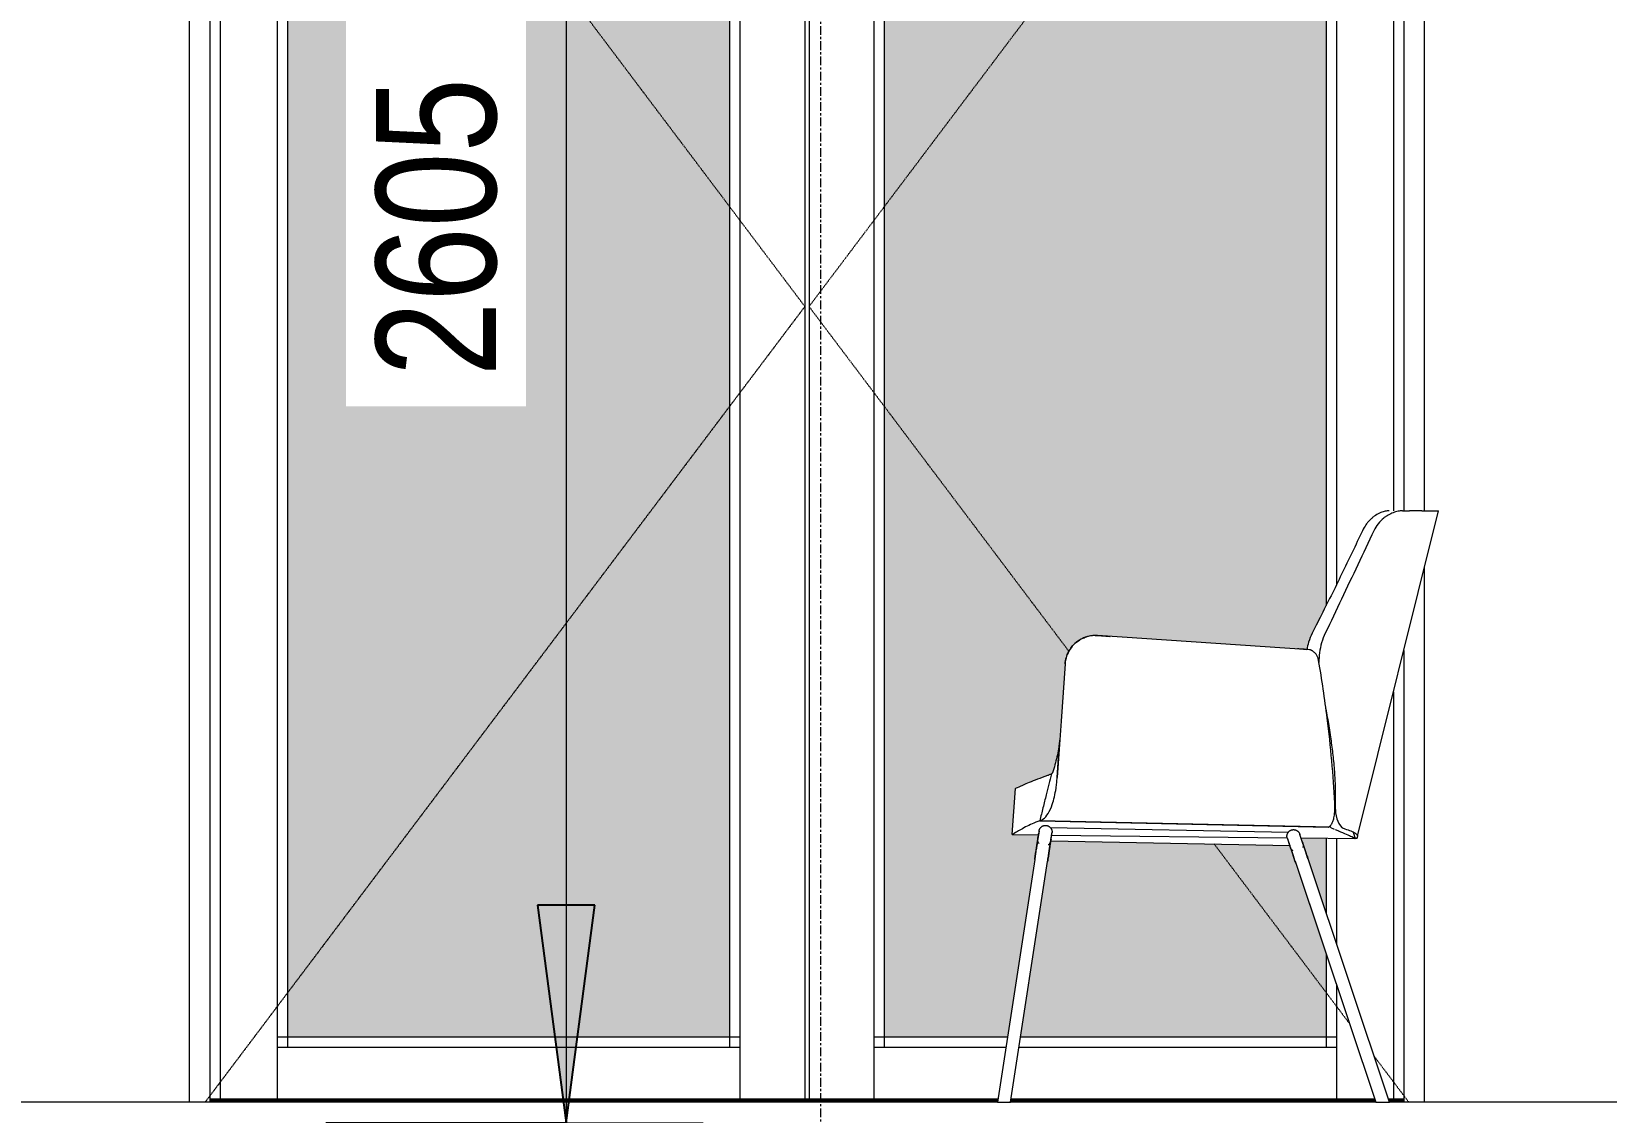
# Model space of a CAD drawing. Header units: millimetres. Extents: x -12186 to 152825, y -4386 to 9463.
# Drawn here: x 13725 to 16021, y 15 to 1591 of the extents above; entities that cross this region are included whole.
import ezdxf

# ---------------------------------------------------------------- set-up
doc = ezdxf.new("R2010")
doc.units = ezdxf.units.MM
doc.linetypes.add('Detail Dash', pattern=[1.1, 0.55, -0.55])
doc.linetypes.add('Grid Line', pattern=[22.225, 12.7, -3.175, 3.175, -3.175])
for name, color, linetype, lineweight in [('A-ANNO-DIMS', 211, 'Continuous', 5), ('A-ANNO-DIMS-100', 211, 'Continuous', 5), ('A-DOOR', 31, 'Continuous', 5), ('A-FLOR', 192, 'Continuous', 9), ('A-WALL', 113, 'Continuous', 9), ('I-FURN', 30, 'Continuous', 5), ('S-GRID', 1, 'Continuous', 5)]:
    doc.layers.add(name, color=color, linetype=linetype, lineweight=lineweight)
doc.styles.add('Arial_3', font='arial.ttf', dxfattribs={"width": 0.8, "height": 175})
doc.dimstyles.new('SVA_Arc_Length-1_8mm_BLUE_Arrow', dxfattribs={"dimscale": 304.8, "dimtxt": 178.545395, "dimasz": 1.041667, "dimexe": 0.656168, "dimexo": 0.0625, "dimgap": 0.164042, "dimtad": 1, "dimdec": 0, "dimrnd": 5, "dimzin": 0, "dimdsep": 46, "dimtxsty": 'Arial_3', "dimsah": 1, "dimcen": 0.09, "dimdle": 0.459318, "dimazin": 0, "dimtfac": 1, "dimtdec": 4, "dimtix": 1, "dimtmove": 0, "dimatfit": 3, "dimfxl": 1.148294, "dimfxlon": 1, "dimtvp": 1, "dimtfill": 1, "dimtolj": 1, "dimtzin": 0, "dimarcsym": 2})

# ---------------------------------------------------------------- blocks, each defined once
blk = doc.blocks.new('Coalesse_Bindu_LowBackGuestChair - FABRIC-1042231-Section A-A')
at = {"layer": 'I-FURN'}
for p, q in [((15658.4, 417.9), (15776.3, 892.1)), ((15723.9, 892.1), (15734.1, 892.1)), ((15752.1, 892.1), (15734.1, 892.1)), ((15752.1, 892.1), (15776.3, 892.1)), ((15279.4, 710.3), (15297.7, 709.1)), ((15588.4, 689.7), (15279.4, 710.3)), ((15279.4, 710.3), (15297.1, 709.1)), ((15297.7, 709.1), (15279.4, 710.3)), ((15579.4, 690.3), (15584.5, 690)), ((15220.5, 503.6), (15224, 554.2)), ((15155.1, 420.2), (15159.8, 487.5)), ((15619.3, 430.9), (15195.2, 440.2)), ((15195.2, 440.2), (15616, 431)), ((15155.1, 420.2), (15193.5, 419.7)), ((15557.9, 423.3), (15210.3, 430.1)), ((15211.5, 413.5), (15211.2, 411.4)), ((15212.4, 419.5), (15556, 415.6)), ((15212.5, 419.8), (15212.8, 422.2)), ((15556.2, 414.4), (15557.3, 411.1)), ((15575.9, 415.4), (15654.7, 414.5)), ((15620.4, 429.7), (15619, 430.8)), ((15623, 428.4), (15620.6, 429.6)), ((15624.9, 427.7), (15623, 428.4)), ((15651.8, 423.9), (15654.7, 414.5)), ((15657.5, 414.6), (15653.7, 414.6)), ((15657.5, 414.6), (15657.9, 415.9)), ((15211.1, 410.6), (15210.9, 409.3)), ((15211.7, 411), (15559.6, 404.2)), ((15211.7, 411), (15559.6, 404.2)), ((15560.2, 402.3), (15559.8, 403.5)), ((15187.7, 383.9), (15133.4, 30)), ((15187.7, 383.9), (15133.4, 30)), ((15152.6, 30), (15206.5, 381)), ((15152.6, 30), (15206.5, 381)), ((15568.2, 378.6), (15568.9, 376.3)), ((15568.2, 378.6), (15685, 30)), ((15569.2, 375.6), (15685, 30)), ((15705.1, 30), (15586.2, 384.6)), ((15705.1, 30), (15586.2, 384.6)), ((15705, 30), (15705, 30))]:
    blk.add_line(p, q, dxfattribs=at)
at = {"layer": 'I-FURN', "flags": 128}
for points in [[(15604, 736.8), (15598.2, 725.3), (15592.4, 713.8)], [(15232.1, 669.1), (15229.1, 627.3), (15226.2, 585.7), (15223.3, 544.5), (15220.5, 503.6)], [(15616.3, 578.9), (15617.3, 572.3), (15618.4, 565.7)], [(15625.7, 462.5), (15626.4, 452.1), (15628.2, 443.2), (15631.1, 436.2), (15635, 431.2)], [(15194.1, 425.5), (15194.1, 425.4), (15194, 425.3), (15194, 425.1), (15194, 424.8), (15193.9, 424.5), (15193.9, 424.1), (15193.8, 423.6), (15193.7, 423), (15193.6, 422.4), (15193.5, 421.7), (15193.4, 420.9), (15193.2, 420), (15193.1, 419.1), (15192.9, 418.1), (15192.8, 417), (15192.6, 415.9), (15192.4, 414.7), (15192.2, 413.5), (15192, 412.2), (15191.8, 410.8), (15191.6, 409.4), (15191.4, 408), (15191.2, 406.4), (15190.9, 404.9), (15190.7, 403.3), (15190.4, 401.6), (15190.2, 400), (15189.9, 398.2), (15189.6, 396.5), (15189.3, 394.7), (15189.1, 392.9), (15188.8, 391), (15188.5, 389.2), (15188.2, 387.3), (15187.9, 385.4), (15187.7, 383.9)], [(15194, 407.2), (15193.8, 407.5), (15193.6, 407.8), (15193.4, 408.1), (15193.2, 408.5), (15193, 408.8), (15192.9, 409.2), (15192.8, 409.5), (15192.6, 409.9), (15192.5, 410.3), (15192.4, 410.6), (15192.4, 411), (15192.3, 411.4), (15192.3, 411.8), (15192.2, 412.1), (15192.2, 412.5), (15192.2, 412.9), (15192.2, 413.3), (15192.3, 413.7), (15192.3, 414)], [(15194, 425.1), (15193.1, 419.1), (15192.5, 415.4), (15192.3, 414.1)], [(15192.3, 414.1), (15192.5, 415.3), (15193.1, 418.9), (15193.4, 421.2)], [(15192.3, 413.8), (15192.5, 415), (15192.6, 416.2)], [(15194, 425.1), (15194, 425.3), (15194.1, 425.4), (15194.1, 425.5)], [(15194.1, 425.5), (15194.1, 425.8), (15194.2, 426.2), (15194.3, 426.6), (15194.4, 426.9), (15194.5, 427.3), (15194.7, 427.7), (15194.8, 428), (15195, 428.3), (15195.2, 428.7), (15195.4, 429), (15195.6, 429.3), (15195.8, 429.6), (15196, 429.9), (15196.3, 430.2), (15196.5, 430.5), (15196.8, 430.8), (15197.1, 431.1), (15197.4, 431.3), (15197.7, 431.5), (15198, 431.8), (15198.3, 432), (15198.6, 432.2), (15198.9, 432.4), (15199.3, 432.6), (15199.6, 432.7), (15200, 432.9), (15200.3, 433), (15200.7, 433.1), (15201.1, 433.2), (15201.4, 433.3), (15201.8, 433.4), (15202.2, 433.4), (15202.5, 433.5), (15202.9, 433.5), (15203.3, 433.5), (15203.7, 433.5), (15204.1, 433.5), (15204.5, 433.5), (15204.8, 433.4), (15204.9, 433.4)], [(15204.9, 433.4), (15205.3, 433.4), (15205.7, 433.3), (15206, 433.2), (15206.4, 433.1), (15206.8, 433), (15207.1, 432.8), (15207.5, 432.7), (15207.8, 432.5), (15208.2, 432.3), (15208.5, 432.1), (15208.8, 431.9), (15209.1, 431.7), (15209.4, 431.5), (15209.7, 431.2), (15210, 431), (15210.3, 430.7), (15210.5, 430.4), (15210.8, 430.1), (15211, 429.8), (15211.2, 429.5), (15211.5, 429.2), (15211.7, 428.9), (15211.9, 428.6), (15212, 428.2), (15212.2, 427.9), (15212.3, 427.5), (15212.5, 427.2), (15212.6, 426.8), (15212.7, 426.4), (15212.8, 426.1), (15212.9, 425.7), (15212.9, 425.3), (15213, 425), (15213, 424.6), (15213, 424.2), (15213, 423.8), (15213, 423.4), (15213, 423), (15212.9, 422.7), (15212.9, 422.6)], [(15206.5, 381), (15206.8, 382.9), (15207.1, 384.8), (15207.4, 386.7), (15207.7, 388.6), (15208, 390.4), (15208.2, 392.2), (15208.5, 394), (15208.8, 395.7), (15209, 397.4), (15209.3, 399.1), (15209.5, 400.7), (15209.8, 402.3), (15210, 403.9), (15210.3, 405.4), (15210.5, 406.8), (15210.7, 408.2), (15210.9, 409.6), (15211.1, 410.9), (15211.3, 412.1), (15211.5, 413.3), (15211.6, 414.4), (15211.8, 415.4), (15212, 416.4), (15212.1, 417.3), (15212.2, 418.2), (15212.3, 418.9), (15212.4, 419.6), (15212.5, 420.3), (15212.6, 420.8), (15212.7, 421.3), (15212.8, 421.7), (15212.8, 422), (15212.9, 422.3), (15212.9, 422.4), (15212.9, 422.5), (15212.9, 422.6)], [(15211.2, 411.2), (15211.3, 412.4), (15211.9, 416), (15212.2, 418)], [(15212.9, 422.6), (15212.9, 422.5), (15212.9, 422.4), (15212.8, 422.2), (15212.8, 422.2)], [(15556, 414.8), (15555.9, 415.2), (15555.8, 415.6), (15555.7, 415.9), (15555.6, 416.3), (15555.6, 416.7), (15555.5, 417.1), (15555.5, 417.4), (15555.5, 417.8), (15555.5, 418.2), (15555.5, 418.6), (15555.6, 419), (15555.6, 419.3), (15555.7, 419.7), (15555.8, 420.1), (15555.9, 420.5), (15556, 420.8), (15556.1, 421.2), (15556.2, 421.5), (15556.4, 421.9), (15556.6, 422.2), (15556.8, 422.6), (15556.9, 422.9), (15557.2, 423.2), (15557.4, 423.5), (15557.6, 423.8), (15557.9, 424.1), (15558.1, 424.4), (15558.4, 424.7), (15558.7, 424.9), (15558.9, 425.2), (15559.2, 425.4), (15559.5, 425.6), (15559.9, 425.9), (15560.2, 426.1), (15560.5, 426.2), (15560.9, 426.4), (15561.2, 426.6), (15561.6, 426.7), (15561.9, 426.9), (15562, 426.9)], [(15556, 414.8), (15556, 414.8), (15556, 414.7), (15556.1, 414.5), (15556.2, 414.3), (15556.3, 414), (15556.4, 413.6), (15556.6, 413.2), (15556.7, 412.7), (15556.9, 412.1), (15557.1, 411.5), (15557.3, 410.8), (15557.6, 410.1), (15557.9, 409.3), (15558.2, 408.4), (15558.5, 407.5), (15558.8, 406.5), (15559.1, 405.5), (15559.5, 404.4), (15559.9, 403.2), (15560.3, 402.1), (15560.7, 400.8), (15561.1, 399.5), (15561.6, 398.2), (15562, 396.9), (15562.5, 395.5), (15563, 394), (15563.5, 392.6), (15564, 391.1), (15564.5, 389.5), (15565, 388), (15565.5, 386.4), (15566.1, 384.8), (15566.6, 383.1), (15567.2, 381.5), (15567.7, 379.9), (15568.2, 378.6)], [(15556.2, 414.4), (15556.1, 414.6), (15556, 414.7), (15556, 414.8), (15556, 414.8)], [(15562, 426.9), (15562.4, 427), (15562.7, 427.1), (15563.1, 427.2), (15563.5, 427.3), (15563.9, 427.3), (15564.2, 427.4), (15564.6, 427.4), (15565, 427.4), (15565.4, 427.4), (15565.8, 427.4), (15566.1, 427.3), (15566.5, 427.3), (15566.9, 427.2), (15567.3, 427.1), (15567.6, 427), (15568, 426.9), (15568.4, 426.8), (15568.7, 426.6), (15569.1, 426.5), (15569.4, 426.3), (15569.7, 426.1), (15570.1, 425.9), (15570.4, 425.7), (15570.7, 425.5), (15571, 425.3), (15571.3, 425), (15571.6, 424.8), (15571.8, 424.5), (15572.1, 424.2), (15572.4, 424), (15572.6, 423.7), (15572.8, 423.4), (15573, 423), (15573.2, 422.7), (15573.4, 422.4), (15573.6, 422), (15573.8, 421.7), (15573.9, 421.3), (15574, 421), (15574.1, 420.9)], [(15574.1, 420.9), (15574.1, 420.9), (15574.1, 420.8), (15574.2, 420.6), (15574.2, 420.4)], [(15586.2, 384.6), (15585.7, 386.3), (15585.1, 387.9), (15584.6, 389.6), (15584, 391.2), (15583.5, 392.8), (15583, 394.4), (15582.4, 395.9), (15581.9, 397.4), (15581.4, 398.9), (15580.9, 400.4), (15580.5, 401.8), (15580, 403.2), (15579.5, 404.6), (15579.1, 405.9), (15578.7, 407.1), (15578.3, 408.4), (15577.9, 409.5), (15577.5, 410.7), (15577.1, 411.7), (15576.8, 412.8), (15576.5, 413.7), (15576.2, 414.6), (15575.9, 415.5), (15575.6, 416.3), (15575.4, 417), (15575.1, 417.7), (15574.9, 418.3), (15574.7, 418.9), (15574.6, 419.3), (15574.4, 419.8), (15574.3, 420.1), (15574.2, 420.4), (15574.2, 420.6), (15574.1, 420.8), (15574.1, 420.9), (15574.1, 420.9)], [(15578.6, 407.4), (15578.2, 408.4), (15577.3, 411.3), (15575.7, 416.1), (15574.2, 420.4)], [(15658.4, 417.9), (15657.9, 415.9), (15657.5, 414.6)], [(15187.7, 383.9), (15188, 385.8), (15188.3, 387.7), (15188.6, 389.6), (15188.8, 391.5), (15189.1, 393.3), (15189.4, 395.1), (15189.7, 396.9), (15189.9, 398.6), (15190.2, 400.3), (15190.5, 402), (15190.7, 403.6), (15191, 405.2), (15191.2, 406.8), (15191.4, 408.3), (15191.7, 409.7), (15191.9, 411.1), (15192.1, 412.5)], [(15210, 403.6), (15209.7, 402), (15209.5, 400.4), (15209.2, 398.7), (15209, 397.1), (15208.7, 395.3), (15208.5, 393.6), (15208.2, 391.8), (15207.9, 390), (15207.6, 388.2), (15207.3, 386.3), (15207, 384.4), (15206.8, 382.5), (15206.5, 381)], [(15211.1, 410.9), (15211, 410.5), (15210.9, 410.1), (15210.8, 409.8), (15210.7, 409.4), (15210.5, 409.1), (15210.4, 408.7), (15210.2, 408.4), (15210, 408), (15209.9, 407.7), (15209.6, 407.4), (15209.4, 407.1), (15209.2, 406.8), (15209, 406.5), (15208.7, 406.2), (15208.4, 405.9), (15208.2, 405.7), (15207.9, 405.4), (15207.6, 405.2), (15207.4, 405)], [(15210.7, 407.9), (15210.4, 406.5), (15210.2, 405.1)], [(15557.9, 409.1), (15559.4, 404.6), (15560.3, 402), (15560.5, 401.4)], [(15560.5, 401.4), (15560.2, 402.4), (15559.4, 404.6)], [(15564.2, 396.5), (15563.9, 396.8), (15563.6, 397), (15563.3, 397.2), (15563, 397.5), (15562.7, 397.8), (15562.5, 398), (15562.2, 398.3), (15562, 398.6), (15561.8, 398.9), (15561.5, 399.2), (15561.3, 399.6), (15561.2, 399.9), (15561, 400.2), (15560.8, 400.6), (15560.7, 400.9), (15560.5, 401.3), (15560.5, 401.4)], [(15568.2, 378.6), (15567.6, 380.2), (15567, 381.9), (15566.5, 383.5), (15566, 385.1), (15565.4, 386.7), (15564.9, 388.3), (15564.4, 389.9), (15563.9, 391.4), (15563.4, 392.9), (15562.9, 394.3), (15562.4, 395.8), (15561.9, 397.2), (15561.5, 398.5), (15561, 399.8), (15560.6, 401.1)], [(15577.7, 410.1), (15578.4, 407.9), (15578.6, 407.4)], [(15578, 409.3), (15578.3, 408.1), (15578.8, 406.9), (15579.2, 405.6), (15579.6, 404.3), (15580.1, 402.9), (15580.6, 401.5), (15581, 400.1), (15581.5, 398.6), (15582, 397.1), (15582.5, 395.6), (15583.1, 394), (15583.6, 392.4), (15584.1, 390.8), (15584.7, 389.2), (15585.2, 387.6), (15585.8, 385.9), (15586.1, 384.8)], [(15578.6, 407.4), (15578.7, 407.1), (15578.8, 406.7), (15578.9, 406.3), (15578.9, 406), (15579, 405.6), (15579, 405.2), (15579.1, 404.8), (15579.1, 404.4), (15579.1, 404.1), (15579, 403.7), (15579, 403.3), (15578.9, 402.9), (15578.9, 402.5), (15578.8, 402.2), (15578.7, 401.8), (15578.6, 401.4)], [(15133.4, 30), (15134, 30), (15135.1, 30), (15136.6, 30), (15138.5, 30)], [(15138.5, 30), (15140.7, 30), (15143, 30)], [(15143, 30), (15145.3, 30), (15147.5, 30), (15149.4, 30), (15150.9, 30), (15152, 30), (15152.6, 30)], [(15685, 30), (15685.6, 30), (15686.8, 30), (15688.4, 30), (15690.3, 30), (15692.6, 30), (15695, 30)], [(15695, 30), (15697.4, 30), (15699.7, 30), (15701.7, 30), (15703.3, 30), (15704.4, 30), (15705, 30)]]:
    blk.add_lwpolyline(points, dxfattribs=at)
at = {"layer": 'I-FURN'}
blk.add_ellipse((15297.4, 1639.1), major_axis=(-402.5, 1221.1), ratio=0.234881, start_param=2.916854, end_param=2.93027, dxfattribs=at)
for points, knots in [([(15692.4, 889.6), (15689.8, 888.5), (15685.9, 886.5), (15680.8, 882.8), (15677.8, 880.1), (15675.5, 877.8), (15673.2, 875.3), (15669.6, 870.7), (15667, 866.3), (15665.5, 863.2)], [0, 0, 0, 0, 0.25, 0.375, 0.5, 0.5625, 0.625, 0.75, 1, 1, 1, 1]), ([(15723.8, 892.1), (15721.8, 892.1), (15718.6, 891.8), (15713.9, 890.7), (15709.1, 889), (15705.5, 887.3), (15703, 886)], [-1, -1, -1, -1, -0.666667, -0.5, -0.333333, 0, 0, 0, 0]), ([(15592.4, 713.8), (15590.3, 709.5), (15587.1, 701.7), (15585, 693.5), (15584.3, 689.8)], [-1, -1, -1, -1, -0.75, -0.5523029, -0.5523029, -0.5523029, -0.5523029]), ([(15611.4, 713.8), (15607.1, 704.8), (15602.9, 690.5), (15602, 675.8), (15602, 671.1)], [-1, -1, -1, -1, -0.5, -0.2620376, -0.2620376, -0.2620376, -0.2620376]), ([(15240.3, 691.9), (15240.9, 692.8), (15242.3, 694.6), (15243.9, 696.3), (15244.7, 697.1)], [-0.4690345, -0.4690345, -0.4690345, -0.4690345, -0.4, -0.3215841, -0.3215841, -0.3215841, -0.3215841]), ([(15275.9, 710.4), (15275.4, 710.4), (15274.4, 710.4), (15273, 710.3), (15271.2, 710.1), (15268.8, 709.8), (15266.2, 709.3), (15263.9, 708.7), (15262.2, 708.1), (15260.5, 707.5), (15258.3, 706.6), (15256.6, 705.8), (15255.5, 705.2)], [-0.8571429, -0.8571429, -0.8571429, -0.8571429, -0.7857143, -0.7321429, -0.6785714, -0.5714286, -0.4285714, -0.3571429, -0.2857143, -0.2142857, -0.1428571, 0, 0, 0, 0]), ([(15584.5, 690), (15582.7, 690.1), (15578.1, 690.4), (15573.7, 690.7), (15570.9, 690.9)], [-0.7842201, -0.7842201, -0.7842201, -0.7842201, -0.5, 0, 0, 0, 0]), ([(15598.4, 682.4), (15598.1, 682.8), (15597.7, 683.5), (15597, 684.3), (15596.5, 684.8), (15596, 685.3), (15595.7, 685.6), (15595.1, 686.1), (15594.1, 686.9), (15592.9, 687.7), (15592, 688.3), (15591.5, 688.5), (15591.2, 688.7), (15590.9, 688.8), (15590.7, 689), (15590.3, 689.1), (15590, 689.3), (15589.6, 689.4), (15589.3, 689.5), (15588.9, 689.6), (15588.6, 689.7), (15588.4, 689.7)], [-1, -1, -1, -1, -0.892857, -0.839286, -0.785714, -0.732143, -0.705357, -0.678571, -0.571429, -0.428571, -0.357143, -0.321429, -0.285714, -0.267857, -0.25, -0.214286, -0.178571, -0.142857, -0.107143, -0.071429, 0, 0, 0, 0]), ([(15235.1, 682.3), (15235.1, 682.4), (15236, 684.6), (15237, 686.8), (15238.2, 688.7)], [-0.7049321, -0.7049321, -0.7049321, -0.7049321, -0.7, -0.5505841, -0.5505841, -0.5505841, -0.5505841]), ([(15235.1, 682.3), (15235.7, 683.8), (15236.7, 686), (15237.8, 688.1), (15238.2, 688.7)], [0.2950679, 0.2950679, 0.2950679, 0.2950679, 0.4, 0.4494159, 0.4494159, 0.4494159, 0.4494159]), ([(15625.3, 466.3), (15624.1, 486.5), (15621.2, 527.5), (15615.3, 583), (15608.6, 631.9), (15604.1, 659.9), (15601.6, 674)], [-1, -1, -1, -1, -0.7, -0.4, -0.2, 0, 0, 0, 0]), ([(15159.8, 487.5), (15159.8, 487.5), (15163.2, 489.1), (15175.9, 494.8), (15191.8, 501.1), (15201.6, 504.8), (15207, 506.7)], [0.5, 0.5, 0.5, 0.5, 0.6666667, 0.8333333, 0.9166667, 1, 1, 1, 1]), ([(15199.8, 442.7), (15202.5, 444.6), (15207.6, 450.2), (15214.4, 465), (15217.5, 479.1), (15218.8, 487.8)], [-1, -1, -1, -1, -0.7, -0.4, 0, 0, 0, 0]), ([(15616, 431), (15617, 431.4), (15618.2, 432.3), (15619.8, 434.2), (15621.3, 436.6), (15622.9, 440.3), (15624.2, 445.5), (15625, 450.7), (15625.6, 457.2), (15625.5, 462.5), (15625.3, 466.3)], [-1, -1, -1, -1, -0.85, -0.775, -0.7, -0.55, -0.4, -0.3, -0.2, 0, 0, 0, 0]), ([(15174.5, 431.3), (15171.2, 429.5), (15165.5, 426.3), (15157.5, 421.6), (15155.1, 420.2), (15155.1, 420.2)], [0, 0, 0, 0, 0.125, 0.25, 0.5, 0.5, 0.5, 0.5])]:
    blk.add_open_spline(points, degree=3, knots=knots, dxfattribs=at)
for points in [[(15696.6, 881.6), (15693.6, 879.2), (15688.1, 873.6), (15683.9, 866.8), (15682.2, 863.2)], [(15704.6, 892.1), (15702.7, 892.1), (15698.8, 891.8), (15694.6, 890.5), (15692.4, 889.6)], [(15703, 886), (15701.9, 885.3), (15699.7, 884), (15697.7, 882.4), (15696.6, 881.6)], [(15665.5, 863.2), (15655.6, 842), (15635.4, 799.8), (15614.5, 757.7), (15604, 736.8)], [(15682.2, 863.2), (15674.4, 846.6), (15658.7, 813.4), (15635.1, 763.6), (15619.3, 730.4), (15611.4, 713.8)], [(15255.5, 705.2), (15248.9, 701.7), (15237.5, 691.2), (15232.6, 676.5), (15232.1, 669.1)], [(15240.3, 691.9), (15241.6, 693.8), (15243.1, 695.5), (15244.7, 697.1)], [(15247.4, 699.7), (15249.1, 701.1), (15250.9, 702.5), (15252.8, 703.7)], [(15247.4, 699.7), (15249.1, 701.1), (15250.9, 702.5), (15252.8, 703.7)], [(15256.8, 705.8), (15257.8, 706.3), (15259.9, 707.3), (15262, 708), (15263.1, 708.4)], [(15256.8, 705.8), (15257.8, 706.3), (15259.9, 707.3), (15262, 708), (15263.1, 708.4)], [(15276.1, 710.4), (15277.2, 710.4), (15278.3, 710.4), (15279.4, 710.3)], [(15276.2, 710.4), (15277.3, 710.4), (15278.3, 710.4), (15279.4, 710.3)], [(15279.4, 710.3), (15278.3, 710.4), (15277.3, 710.4), (15276.2, 710.4)], [(15279.4, 710.3), (15278.3, 710.4), (15277.3, 710.4), (15276.2, 710.4)], [(15588.4, 689.7), (15585.3, 689.9), (15579.3, 690.3), (15573.7, 690.7), (15570.9, 690.9)], [(15232.1, 669.1), (15232.3, 672.1), (15232.8, 675.2), (15233.7, 678.2)], [(15232.1, 669.1), (15232.3, 672.1), (15232.8, 675.2), (15233.7, 678.2)], [(15601.6, 674), (15601.4, 675.5), (15600.6, 678.4), (15599.2, 681.1), (15598.4, 682.4)], [(15612.3, 603.6), (15613.7, 595.4), (15615, 587.1), (15616.3, 578.9)], [(15224.4, 559.5), (15223.6, 551.8), (15221.2, 536.3), (15217.1, 520.9), (15214.7, 513.2)], [(15618.4, 565.7), (15619.6, 557.7), (15621.9, 541.7), (15624.3, 518.1), (15625.8, 494.8), (15626, 479.9), (15625.9, 472.5)], [(15212.2, 508.8), (15211, 503.7), (15208.5, 493.5), (15205.9, 483.2), (15204.6, 478.1)], [(15212.2, 508.8), (15211, 503.7), (15208.5, 493.5), (15205.9, 483.2), (15204.6, 478.1)], [(15207, 506.7), (15207.3, 506.8), (15207.8, 507), (15208.3, 507.2), (15208.5, 507.3)], [(15208.5, 507.3), (15209.2, 507.5), (15210.5, 508), (15211.6, 508.5), (15212.2, 508.8)], [(15214.7, 513.2), (15214.6, 512.7), (15214.3, 511.9), (15213.8, 510.7), (15213.3, 509.8), (15212.7, 509.1), (15212.4, 508.9), (15212.2, 508.8)], [(15218.8, 487.8), (15219.2, 490.4), (15219.8, 495.7), (15220.3, 501), (15220.5, 503.6)], [(15204.6, 478.1), (15202.9, 471.8), (15199.7, 459.2), (15196.6, 446.6), (15195.2, 440.2)], [(15204.6, 478.1), (15202.9, 471.8), (15199.7, 459.2), (15196.6, 446.6), (15195.2, 440.2)], [(15625.4, 458.8), (15625.5, 460), (15625.6, 461.2), (15625.7, 462.5)], [(15625.9, 472.5), (15625.9, 471.6), (15625.8, 469.7), (15625.8, 467.8), (15625.7, 466.9)], [(15625.7, 466.9), (15625.7, 466.2), (15625.7, 464.7), (15625.7, 463.2), (15625.7, 462.5)], [(15195.2, 440.2), (15191.1, 438.8), (15183.6, 435.9), (15177.4, 432.9), (15174.5, 431.3)], [(15195.2, 440.2), (15195.9, 440.5), (15197.4, 441.2), (15199, 442.1), (15199.8, 442.7)], [(15654.4, 414.6), (15655.4, 414.2), (15652.4, 415.6), (15639.6, 421.4), (15630.9, 425.3)], [(15635, 431.2), (15635.7, 430.6), (15636.5, 430), (15637.3, 429.5)], [(15637.4, 429.4), (15638.2, 429), (15639.1, 428.6), (15639.9, 428.4)], [(15639.9, 428.4), (15643.3, 427.4), (15649.1, 425.5), (15653.1, 423.6), (15654.6, 422.6)], [(15654.6, 422.6), (15656, 421.6), (15658, 420), (15658.5, 418.5), (15658.4, 417.9)]]:
    blk.add_open_spline(points, degree=3, dxfattribs=at)
blk = doc.blocks.new('Coalesse_Bindu_LowBackGuestChair - FABRIC-V180-Section A-A')
at = {"layer": 'I-FURN'}
for p, q in [((15279.4, 710.3), (15297.1, 709.1)), ((15297.1, 709.1), (15279.4, 710.3)), ((15279.4, 710.3), (15297.1, 709.1)), ((15297.1, 709.1), (15279.4, 710.3)), ((15584.5, 690), (15579.4, 690.3)), ((15579.4, 690.3), (15584.5, 690)), ((15155.1, 420.2), (15193.2, 419.7)), ((15575.9, 415.4), (15654.7, 414.5)), ((15657.5, 414.6), (15653.7, 414.6)), ((15657.9, 415.9), (15657.5, 414.6)), ((15657.5, 414.6), (15657.9, 415.9)), ((15210.9, 409.6), (15211.1, 410.9)), ((15211.1, 410.6), (15210.9, 409.3)), ((15211.7, 411), (15559.6, 404.2)), ((15211.7, 411), (15559.6, 404.2)), ((15187.7, 383.9), (15133.4, 30)), ((15187.7, 383.9), (15133.4, 30)), ((15152.6, 30), (15206.5, 381)), ((15152.6, 30), (15206.5, 381)), ((15568.2, 378.6), (15568.9, 376.3)), ((15568.2, 378.6), (15568.9, 376.3)), ((15569.2, 375.6), (15685, 30)), ((15569.2, 375.6), (15685, 30)), ((15705.1, 30), (15586.2, 384.6)), ((15705.1, 30), (15586.2, 384.6)), ((15705, 30), (15705, 30)), ((15705, 30), (15705, 30))]:
    blk.add_line(p, q, dxfattribs=at)
at = {"layer": 'I-FURN', "flags": 128}
for points in [[(15192.6, 415.9), (15192.4, 414.7), (15192.2, 413.5)], [(15193.1, 419.1), (15192.5, 415.4), (15192.3, 414.1)], [(15192.3, 414.1), (15192.5, 415.3), (15193.1, 418.9)], [(15192.3, 413.8), (15192.5, 415), (15192.6, 416.2)], [(15190.9, 404.6), (15190.7, 403.3), (15190.4, 401.6), (15190.2, 400), (15189.9, 398.2), (15189.6, 396.5), (15189.3, 394.7), (15189.1, 392.9), (15188.8, 391), (15188.5, 389.2), (15188.2, 387.3), (15187.9, 385.4), (15187.7, 383.9)], [(15187.7, 383.9), (15188, 385.8), (15188.3, 387.7), (15188.6, 389.6), (15188.8, 391.5), (15189.1, 393.3), (15189.4, 395.1), (15189.7, 396.9), (15189.9, 398.6), (15190.2, 400.3), (15190.5, 402), (15190.7, 403.6)], [(15192, 412.2), (15191.8, 410.8), (15191.6, 409.4), (15191.4, 408), (15191.2, 406.4), (15190.9, 404.9)], [(15191, 405.2), (15191.2, 406.8), (15191.4, 408.3), (15191.7, 409.7), (15191.9, 411.1), (15192.1, 412.5)], [(15206.5, 381), (15206.8, 382.9), (15207.1, 384.8), (15207.4, 386.7), (15207.7, 388.6), (15208, 390.4), (15208.2, 392.2), (15208.5, 394), (15208.8, 395.7), (15209, 397.4), (15209.3, 399.1), (15209.5, 400.7), (15209.8, 402.3), (15210, 403.9)], [(15210, 403.6), (15209.7, 402), (15209.5, 400.4), (15209.2, 398.7), (15209, 397.1), (15208.7, 395.3), (15208.5, 393.6), (15208.2, 391.8), (15207.9, 390), (15207.6, 388.2), (15207.3, 386.3), (15207, 384.4), (15206.8, 382.5), (15206.5, 381)], [(15210.7, 407.9), (15210.4, 406.5), (15210.2, 405.1)], [(15210.3, 405.4), (15210.5, 406.8), (15210.7, 408.2)], [(15563, 394), (15563.5, 392.6), (15564, 391.1), (15564.5, 389.5), (15565, 388), (15565.5, 386.4), (15566.1, 384.8), (15566.6, 383.1), (15567.2, 381.5), (15567.7, 379.9), (15568.2, 378.6)], [(15568.2, 378.6), (15567.6, 380.2), (15567, 381.9), (15566.5, 383.5), (15566, 385.1), (15565.4, 386.7), (15564.9, 388.3), (15564.4, 389.9), (15563.9, 391.4), (15563.4, 392.9)], [(15581.1, 400), (15581.5, 398.6), (15582, 397.1), (15582.5, 395.6), (15583.1, 394), (15583.6, 392.4), (15584.1, 390.8), (15584.7, 389.2), (15585.2, 387.6), (15585.8, 385.9), (15586.1, 384.8)], [(15586.1, 384.8), (15585.7, 386.3), (15585.1, 387.9), (15584.6, 389.6), (15584, 391.2), (15583.5, 392.8), (15583, 394.4), (15582.4, 395.9), (15581.9, 397.4), (15581.4, 398.9)]]:
    blk.add_lwpolyline(points, dxfattribs=at)
at = {"layer": 'I-FURN'}
for points in [[(15276.1, 710.4), (15277.2, 710.4), (15278.3, 710.4), (15279.4, 710.3)], [(15276.2, 710.4), (15277.3, 710.4), (15278.3, 710.4), (15279.4, 710.3)], [(15279.4, 710.3), (15278.3, 710.4), (15277.3, 710.4), (15276.2, 710.4)], [(15279.4, 710.3), (15278.3, 710.4), (15277.3, 710.4), (15276.2, 710.4)], [(15584.5, 690), (15582.7, 690.1), (15581.1, 690.2), (15579.4, 690.3)], [(15584.5, 690), (15582.7, 690.1), (15581.1, 690.2), (15579.4, 690.3)], [(15654.4, 414.6), (15654.8, 414.4), (15654.8, 414.4), (15654.4, 414.6)]]:
    blk.add_open_spline(points, degree=3, dxfattribs=at)
blk = doc.blocks.new('Door Aluminium - Double Opening Out with Cill - Door Aluminium Double Opening Out with Cill 1800x2400 3-V206-Section A-A')
at = {"layer": 'A-DOOR'}
blk.add_hatch(color=256, dxfattribs=at).paths.add_polyline_path([(14098.7, 125), (14742.7, 125), (14742.7, 2237), (14098.7, 2237), (14098.7, 205.4)])
h = blk.add_hatch(color=256, dxfattribs=at)
h.paths.add_polyline_path([(14968.7, 125), (15148, 125), (15192.4, 419.8), (15155.2, 420.9), (15159.9, 487.6), (15192.2, 501.3), (15213.5, 510.2), (15214.7, 513.2), (15222.1, 544.6), (15224.4, 559.6), (15233.7, 678.2), (15239.1, 690.2), (15248.9, 700.9), (15262.6, 708.2), (15271.4, 710.1), (15278.8, 710.2), (15501.5, 695.5), (15584.8, 690.9), (15588.2, 703.5), (15598.2, 725.3), (15612.7, 754.3), (15612.7, 2237), (14968.7, 2237), (14968.7, 205.4)])
h.paths.add_polyline_path([(15201.6, 125), (15612.7, 125), (15612, 247.9), (15558.5, 404.4), (15211, 410.9), (15196.9, 318.5), (15167.2, 125)])
h.paths.add_polyline_path([(15612.7, 305.7), (15612, 415.1), (15576.2, 414.3), (15612, 307.7)])
at = {"layer": 'A-DOOR', "linetype": 'Detail Dash'}
for p, q in [((14852.7, 1190), (13955.7, 2380)), ((14852.7, 1190), (13955.7, 2380)), ((15755.7, 2380), (14858.7, 1190)), ((13978.3, 30), (14852.7, 1190)), ((14852.7, 1190), (13978.3, 30)), ((14858.7, 1190), (15237.5, 687.4)), ((15449.3, 406.5), (15646.4, 145)), ((15682.4, 97.2), (15733.1, 30))]:
    blk.add_line(p, q, dxfattribs=at)
at = {"layer": 'A-DOOR'}
for p, q in [((13985.7, 30), (13985.7, 2350)), ((13985.7, 2350), (15725.7, 2350)), ((15725.7, 2350), (15725.7, 892.1)), ((14000.7, 34.4), (14000.7, 2335)), ((14000.7, 2335), (15710.7, 2335)), ((14852.7, 2335), (14852.7, 34.4)), ((14858.7, 2335), (14858.7, 34.4)), ((15710.7, 2335), (15710.7, 892.1)), ((14083.7, 34.4), (14083.7, 2252)), ((14083.7, 2252), (14757.7, 2252)), ((14757.7, 2252), (14757.7, 34.4)), ((14953.7, 34.4), (14953.7, 2252)), ((14953.7, 2252), (15627.7, 2252)), ((15627.7, 2252), (15627.7, 784.6)), ((14098.7, 110), (14098.7, 2237)), ((14098.7, 2237), (14742.7, 2237)), ((14742.7, 2237), (14742.7, 110)), ((14968.7, 110), (14968.7, 2237)), ((14968.7, 2237), (15612.7, 2237)), ((15612.7, 2237), (15612.7, 754.3)), ((15725.7, 688.5), (15725.7, 30)), ((15710.7, 628.2), (15710.7, 34.4)), ((15612.7, 415.2), (15612.7, 305.7)), ((15627.7, 415), (15627.7, 260.9)), ((15612.7, 245.9), (15612.7, 110)), ((15627.7, 201.1), (15627.7, 34.4)), ((14757.7, 125), (14083.7, 125)), ((15148.1, 125), (14953.7, 125)), ((15627.7, 125), (15167.1, 125)), ((14083.7, 34.4), (14083.7, 110)), ((14757.7, 110), (14083.7, 110)), ((14757.7, 110), (14757.7, 34.4)), ((14953.7, 34.4), (14953.7, 110)), ((15145.8, 110), (14953.7, 110)), ((15627.7, 110), (15164.8, 110)), ((15627.7, 110), (15627.7, 34.4)), ((15134.1, 34.4), (13985.7, 34.4)), ((13985.7, 33), (13985.7, 32.5)), ((15133.8, 32.5), (13985.7, 32.5)), ((13985.7, 30), (13985.7, 32.1)), ((13985.7, 32.1), (15133.8, 32.1)), ((15684.2, 32.5), (15152.9, 32.5)), ((15152.9, 32.1), (15684.3, 32.1)), ((15683.6, 34.4), (15153.2, 34.4)), ((15725.7, 34.4), (15703.5, 34.4)), ((15725.7, 32.5), (15704.2, 32.5)), ((15704.3, 32.1), (15725.7, 32.1)), ((15725.7, 32.5), (15725.7, 33)), ((15725.7, 32.1), (15725.7, 30))]:
    blk.add_line(p, q, dxfattribs=at)
blk = doc.blocks.new('DIMBLOCK19-Section A-A')
at = {"layer": 'A-ANNO-DIMS-100', "lineweight": 25}
for points in [[(14504.5, 2605), (14462.7, 2287.5), (14546.3, 2287.5)], [(14504.5, 0), (14546.3, 317.5), (14462.7, 317.5)]]:
    blk.add_hatch(color=256, dxfattribs=at).paths.add_polyline_path(points)
at = {"layer": 'A-ANNO-DIMS-100'}
for p, q in [((14504.5, 2745), (14504.5, -140)), ((14504.5, 2605), (14154.5, 2605)), ((14504.5, 2605), (14704.5, 2605)), ((14504.5, 0), (14154.5, 0)), ((14504.5, 0), (14704.5, 0))]:
    blk.add_line(p, q, dxfattribs=at)
at = {"layer": 'A-ANNO-DIMS-100', "lineweight": 25}
for p, q in [((14504.5, 2605), (14462.7, 2287.5)), ((14546.3, 2287.5), (14504.5, 2605)), ((14462.7, 2287.5), (14546.3, 2287.5)), ((14546.3, 317.5), (14462.7, 317.5)), ((14462.7, 317.5), (14504.5, 0)), ((14504.5, 0), (14546.3, 317.5))]:
    blk.add_line(p, q, dxfattribs=at)
at = {"layer": 'A-ANNO-DIMS-100', "color": 0, "insert": (14227.3, 1088.2), "char_height": 175, "width": 514.211, "attachment_point": 1, "rotation": 90, "line_spacing_factor": 0.941778, "style": 'Arial_3', "bg_fill": 3, "box_fill_scale": 1.25, "bg_fill_color": 256, "bg_fill_true_color": 13158600, "bg_fill_transparency": 0}
blk.add_mtext('2605', dxfattribs=at)

msp = doc.modelspace()

# ---------------------------------------------------------------- linework, layer by layer
at = {"layer": 'A-FLOR'}
for p, q in [((15133.4, 30), (11834.6, 30)), ((15685, 30), (15152.6, 30)), ((16293.4, 30), (15705, 30))]:
    msp.add_line(p, q, dxfattribs=at)
at = {"layer": 'A-WALL'}
for p, q in [((13955.7, 30), (13955.7, 2380)), ((15755.7, 2380), (15755.7, 892.1)), ((15755.7, 809.1), (15755.7, 30))]:
    msp.add_line(p, q, dxfattribs=at)
at = {"layer": 'S-GRID', "linetype": 'Grid Line'}
msp.add_line((14875.7, -1058.6), (14875.7, 8085.3), dxfattribs=at)

# ---------------------------------------------------------------- block references
at = {"layer": 'A-DOOR'}
msp.add_blockref('Door Aluminium - Double Opening Out with Cill - Door Aluminium Double Opening Out with Cill 1800x2400 3-V206-Section A-A', (0, 0), dxfattribs=at)
at = {"layer": 'I-FURN'}
for name in ['Coalesse_Bindu_LowBackGuestChair - FABRIC-1042231-Section A-A', 'Coalesse_Bindu_LowBackGuestChair - FABRIC-V180-Section A-A', 'Coalesse_Bindu_LowBackGuestChair - FABRIC-V180-Section A-A', 'Coalesse_Bindu_LowBackGuestChair - FABRIC-V180-Section A-A', 'Coalesse_Bindu_LowBackGuestChair - FABRIC-V180-Section A-A', 'Coalesse_Bindu_LowBackGuestChair - FABRIC-V180-Section A-A', 'Coalesse_Bindu_LowBackGuestChair - FABRIC-V180-Section A-A', 'Coalesse_Bindu_LowBackGuestChair - FABRIC-V180-Section A-A', 'Coalesse_Bindu_LowBackGuestChair - FABRIC-V180-Section A-A']:
    msp.add_blockref(name, (0, 0), dxfattribs=at)

# ---------------------------------------------------------------- next in the draw order: dimensions: what is measured, and where the dimension line sits
at = {"layer": 'A-ANNO-DIMS'}
dim = msp.add_linear_dim(base=(14504.5, 0), p1=(14154.5, 2605), p2=(14154.5, 0), angle=90, dimstyle='SVA_Arc_Length-1_8mm_BLUE_Arrow', override={"dimpost": '<>', "dimfxl": 2605}, dxfattribs=at)
dim.commit()
dim.dimension.update_dxf_attribs({"geometry": 'DIMBLOCK19-Section A-A', "text_midpoint": (14365.2, 1302.5)})

doc.saveas('drawing.dxf')
